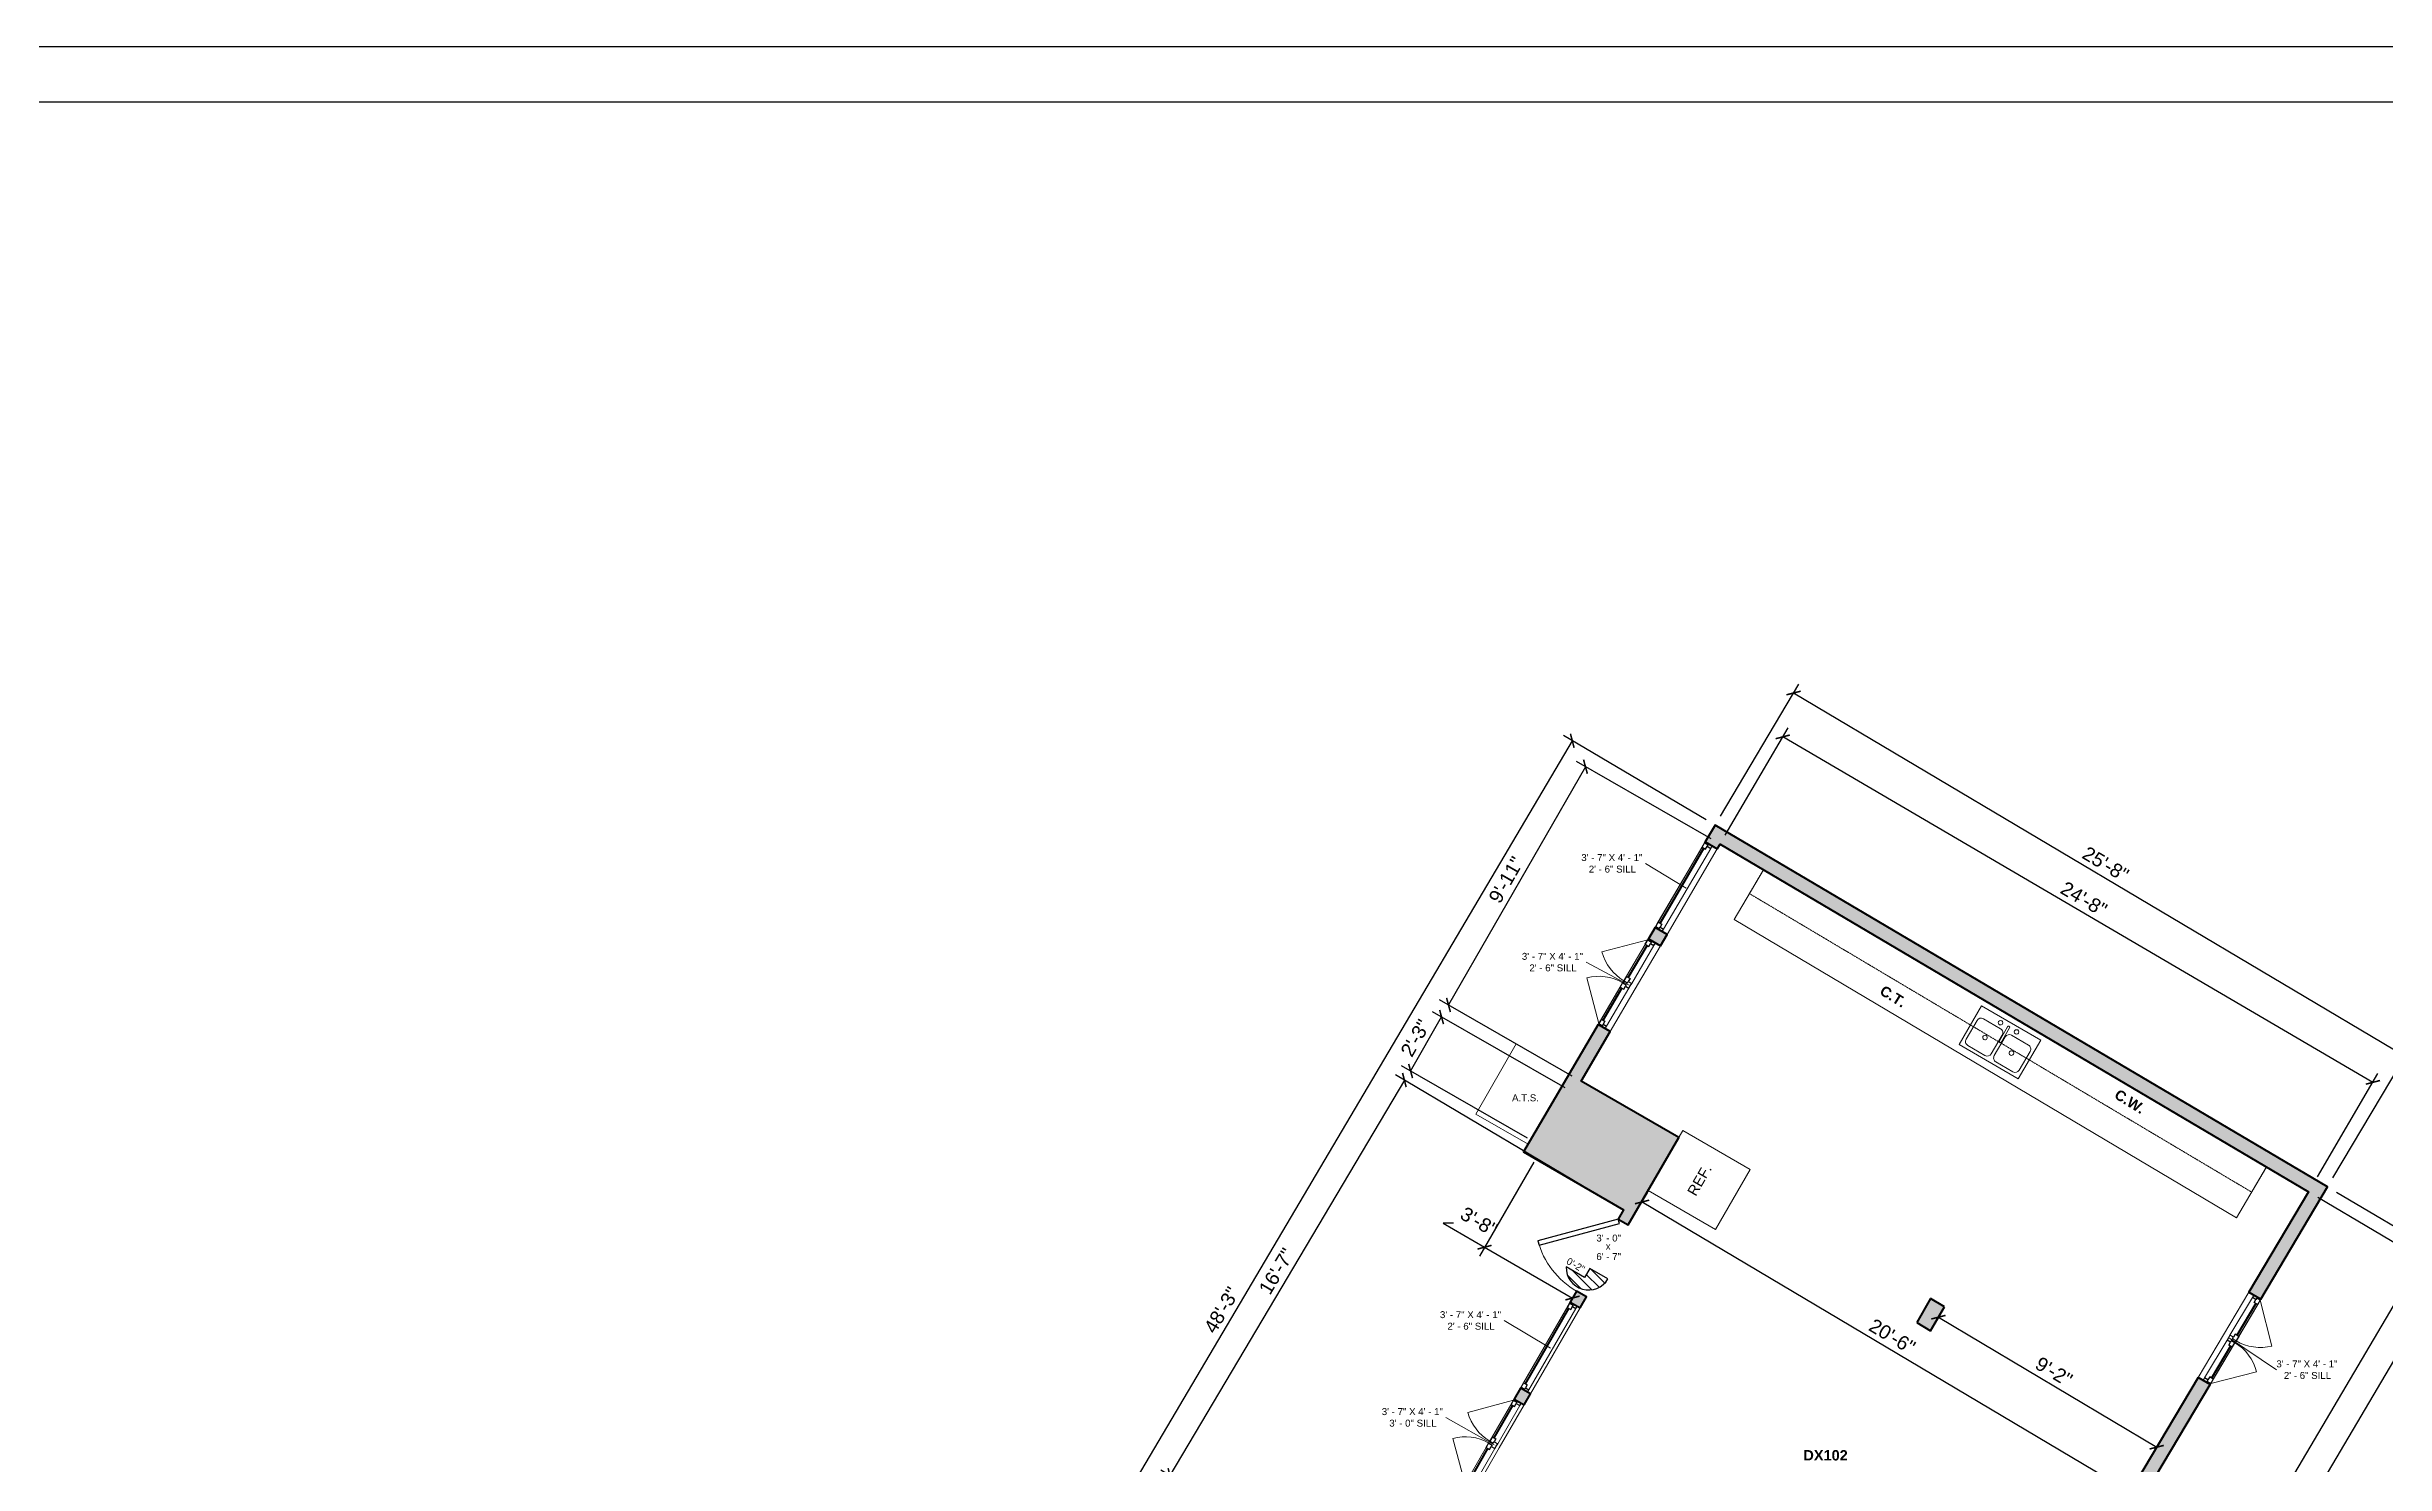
# Model space of a CAD drawing. Header units: inches. Extents: x -2078 to 106214, y -964 to 6385.
# Drawn here: x 92815 to 93828, y 4043 to 4657 of the extents above; entities that cross this region are included whole.
import ezdxf

# ---------------------------------------------------------------- set-up
doc = ezdxf.new("R2010")
doc.units = ezdxf.units.IN
doc.header["$MEASUREMENT"] = 0
doc.linetypes.add('HIDDEN2', pattern=[0.1875, 0.125, -0.0625])
for name, color, linetype, lineweight in [('A-ANNO', 2, 'Continuous', 5), ('A-ANNO-DIMS', 1, 'Continuous', 9), ('A-COLS', 3, 'Continuous', 9), ('A-DETAIL-2', 20, 'Continuous', 25), ('A-DETAIL-3', 40, 'Continuous', 15), ('A-DOOR', 1, 'Continuous', 18), ('A-EQPT', 150, 'Continuous', 9), ('A-FIXT', 150, 'Continuous', 9), ('A-GLAZ', 2, 'Continuous', 30), ('A-HIDDEN', 2, 'HIDDEN2', 18), ('A-WALL', 3, 'Continuous', 40), ('A-WINDOWS', 2, 'Continuous', 18)]:
    doc.layers.add(name, color=color, linetype=linetype, lineweight=lineweight)
doc.layers.add('A-HATCH', color=9, linetype='Continuous')
doc.layers.add('A-TB', color=7, linetype='Continuous')
doc.styles.add('Arial', font='arial.ttf')
doc.styles.add('Arial_1', font='arial.ttf', dxfattribs={"height": 0.0625})
doc.styles.add('Arial_2', font='arial.ttf', dxfattribs={"height": 3})
doc.styles.add('Arial_B', font='arialbd.ttf', dxfattribs={"height": 4.5})
doc.styles.add('Jay Cad', font='arial.ttf', dxfattribs={"height": 0.125})
doc.dimstyles.new('Jay Cad - DIMS', dxfattribs={"dimtxt": 0.125, "dimasz": 0.09375, "dimexe": 0.09375, "dimexo": 0.09375, "dimgap": 0.046875, "dimtad": 1, "dimdec": 1, "dimzin": 0, "dimdsep": 46, "dimlunit": 4, "dimtxsty": 'Jay Cad', "dimblk": 'ARCHTICK', "dimcen": 0.09, "dimclrd": 1, "dimclre": 1, "dimclrt": 256, "dimadec": 0, "dimazin": 0, "dimtfac": 1, "dimtdec": 1, "dimtofl": 0, "dimtmove": 1, "dimatfit": 3, "dimfxl": 1, "dimtolj": 1, "dimtzin": 0, "dimarcsym": 0})

# ---------------------------------------------------------------- blocks, each defined once
blk = doc.blocks.new('JC_TB_48x36 - JC_TB_4836-1441736-Floor Plans')
at = {"layer": 'A-TB'}
for p, q in [((47.997, 24.012), (-0.003, 24.012)), ((47.497, 23.512), (0.747, 23.512))]:
    blk.add_line(p, q, dxfattribs=at)
blk = doc.blocks.new('JC_COLUMN SQUARE - COLUMN - SQUARE-1459150-Didax House - 1ST FL')
at = {"layer": 'A-HATCH'}
blk.add_hatch(color=256, dxfattribs=at).paths.add_polyline_path([(3.5, -6), (3.5, 6), (-3.5, 6), (-3.5, -6)])
at = {"layer": 'A-COLS', "lineweight": 40}
for p, q in [((3.5, 6), (-3.5, 6)), ((-3.5, 6), (-3.5, -6)), ((3.5, -6), (3.5, 6)), ((-3.5, -6), (3.5, -6))]:
    blk.add_line(p, q, dxfattribs=at)
blk = doc.blocks.new('JC_CASEMENT_DOUBLE - CASEMENT - DOUBLE-1462847-Didax House - 1ST FL')
at = {"layer": 'A-GLAZ'}
for p, q in [((-21.5, 3), (-21.5, -3)), ((-18.8, 3), (-21.5, 3)), ((-21, 3), (-21, 1.2)), ((-21, 1.2), (-20.3, 1.2)), ((-18.8, 1.2), (-20.3, 1.2)), ((-20.3, 1.2), (-20.3, -0.5)), ((-18.8, 3), (-18.8, 1.2)), ((-2.7, 3), (0, 3)), ((-2.7, 3), (-2.7, 1.2)), ((-2.7, 1.2), (-1.2, 1.2)), ((-1.2, 1.2), (-1.2, -0.5)), ((-0.5, 1.2), (-1.2, 1.2)), ((-0.5, 3), (-0.5, 1.2)), ((2.7, 3), (0, 3)), ((0.5, 3), (0.5, 1.2)), ((0.5, 1.2), (1.2, 1.2)), ((2.7, 1.2), (1.2, 1.2)), ((1.2, 1.2), (1.2, -0.5)), ((2.7, 3), (2.7, 1.2)), ((18.8, 3), (21.5, 3)), ((18.8, 3), (18.8, 1.2)), ((18.8, 1.2), (20.3, 1.2)), ((20.3, 1.2), (20.3, -0.5)), ((21, 1.2), (20.3, 1.2)), ((21, 3), (21, 1.2)), ((21.5, 3), (21.5, -3)), ((-21.5, -0.5), (-20.3, -0.5)), ((-1.2, -0.5), (0, -0.5)), ((0, -0.5), (1.2, -0.5)), ((20.3, -0.5), (21.5, -0.5))]:
    blk.add_line(p, q, dxfattribs=at)
at = {"layer": 'A-GLAZ', "lineweight": 9}
for p, q in [((-18.8, 3), (-2.7, 3)), ((2.7, 3), (18.8, 3)), ((-1.2, -0.5), (-20.3, -0.5)), ((20.3, -0.5), (1.2, -0.5))]:
    blk.add_line(p, q, dxfattribs=at)
at = {"layer": 'A-GLAZ', "lineweight": 40}
for p, q in [((-18.8, 2.1), (-2.7, 2.1)), ((2.7, 2.1), (18.8, 2.1))]:
    blk.add_line(p, q, dxfattribs=at)
at = {"layer": 'A-WINDOWS', "lineweight": 9}
for p, q in [((-21, 3), (-6.5, 17.5)), ((21, 3), (6.5, 17.5))]:
    blk.add_line(p, q, dxfattribs=at)
at = {"layer": 'A-WINDOWS'}
for p, q in [((0, 3), (-21.5, 3)), ((21.5, 3), (0, 3)), ((-21.5, -3), (0, -3)), ((0, -3), (21.5, -3))]:
    blk.add_line(p, q, dxfattribs=at)
at = {"layer": 'A-WINDOWS', "lineweight": 9}
for centre, start, end in [((-21, 3), 360, 45), ((21, 3), 135, 180)]:
    blk.add_arc(centre, 20.5, start, end, dxfattribs=at)
blk = doc.blocks.new('JC_FIXED WINDOW - MUNTIN - FIXED WINDOW-1469862-Didax House - 1ST FL')
at = {"layer": 'A-GLAZ'}
for p, q in [((-21.5, 3), (-21.5, -3)), ((-18.75, 3), (-21.5, 3)), ((-21, 3), (-21, 1.25)), ((-21, 1.25), (-20.25, 1.25)), ((-18.75, 1.25), (-20.25, 1.25)), ((-20.25, 1.25), (-20.25, -0.5)), ((-18.75, 3), (-18.75, 1.25)), ((18.75, 3), (21.5, 3)), ((18.75, 3), (18.75, 1.25)), ((18.75, 1.25), (21, 1.25)), ((20.25, 1.25), (20.25, -0.5)), ((21, 3), (21, 1.25)), ((21.5, 3), (21.5, -3)), ((-21.5, -0.5), (-20.25, -0.5)), ((20.25, -0.5), (21.5, -0.5))]:
    blk.add_line(p, q, dxfattribs=at)
at = {"layer": 'A-GLAZ', "lineweight": 9}
for p, q in [((18.75, 3), (-18.75, 3)), ((20.25, -0.5), (-20.25, -0.5))]:
    blk.add_line(p, q, dxfattribs=at)
at = {"layer": 'A-GLAZ', "lineweight": 40}
blk.add_line((-18.75, 2.125), (18.75, 2.125), dxfattribs=at)
at = {"layer": 'A-WINDOWS'}
for p, q in [((21.5, 3), (-21.5, 3)), ((-21.5, -3), (21.5, -3))]:
    blk.add_line(p, q, dxfattribs=at)
blk = doc.blocks.new('JC_SINGLE DOOR-NO TRIM - SINGLE DOOR-1463455-Didax House - 1ST FL')
at = {"layer": 'A-DOOR', "lineweight": 30}
for p, q in [((-7.5, 28), (-8.9, 26.5)), ((-8.9, 26.5), (16.6, 1.1)), ((18, 2.5), (-7.5, 28)), ((16.6, 1.1), (18, 2.5))]:
    blk.add_line(p, q, dxfattribs=at)
at = {"layer": 'A-DOOR', "lineweight": 9}
blk.add_arc((18, 2.5), 36, 135, 180, dxfattribs=at)
blk = doc.blocks.new('JC_FIXED WINDOW - MUNTIN - FIXED WINDOW-1469838-Didax House - 1ST FL')
at = {"layer": 'A-GLAZ'}
for p, q in [((-21.5, 2.5), (-21.5, -2.5)), ((-18.8, 2.5), (-21.5, 2.5)), ((-21, 2.5), (-21, 0.7)), ((-21, 0.7), (-20.3, 0.7)), ((-18.8, 0.7), (-20.3, 0.7)), ((-20.3, 0.7), (-20.3, -1)), ((-18.8, 2.5), (-18.8, 0.7)), ((18.8, 2.5), (21.5, 2.5)), ((18.8, 2.5), (18.8, 0.7)), ((18.8, 0.7), (21, 0.7)), ((20.3, 0.7), (20.3, -1)), ((21, 2.5), (21, 0.7)), ((21.5, 2.5), (21.5, -2.5)), ((-21.5, -1), (-20.3, -1)), ((20.3, -1), (21.5, -1))]:
    blk.add_line(p, q, dxfattribs=at)
at = {"layer": 'A-GLAZ', "lineweight": 9}
for p, q in [((18.8, 2.5), (-18.8, 2.5)), ((20.3, -1), (-20.3, -1))]:
    blk.add_line(p, q, dxfattribs=at)
at = {"layer": 'A-GLAZ', "lineweight": 40}
blk.add_line((-18.8, 1.6), (18.8, 1.6), dxfattribs=at)
at = {"layer": 'A-WINDOWS'}
for p, q in [((21.5, 2.5), (-21.5, 2.5)), ((-21.5, -2.5), (21.5, -2.5))]:
    blk.add_line(p, q, dxfattribs=at)
blk = doc.blocks.new('JC_CASEMENT_DOUBLE - CASEMENT - DOUBLE-1461616-Didax House - 1ST FL')
at = {"layer": 'A-GLAZ'}
for p, q in [((-21.5, 2.5), (-21.5, -2.5)), ((-18.8, 2.5), (-21.5, 2.5)), ((-21, 2.5), (-21, 0.8)), ((-21, 0.8), (-20.3, 0.8)), ((-18.8, 0.8), (-20.3, 0.8)), ((-20.3, 0.8), (-20.3, -1)), ((-18.8, 2.5), (-18.8, 0.8)), ((-2.7, 2.5), (0, 2.5)), ((-2.7, 2.5), (-2.7, 0.8)), ((-2.7, 0.8), (-1.2, 0.8)), ((-1.2, 0.8), (-1.2, -1)), ((-0.5, 0.8), (-1.2, 0.8)), ((-0.5, 2.5), (-0.5, 0.8)), ((2.7, 2.5), (0, 2.5)), ((0.5, 2.5), (0.5, 0.8)), ((0.5, 0.8), (1.2, 0.8)), ((2.7, 0.8), (1.2, 0.8)), ((1.2, 0.8), (1.2, -1)), ((2.7, 2.5), (2.7, 0.8)), ((18.8, 2.5), (21.5, 2.5)), ((18.8, 2.5), (18.8, 0.8)), ((18.8, 0.8), (20.3, 0.8)), ((20.3, 0.8), (20.3, -1)), ((21, 0.8), (20.3, 0.8)), ((21, 2.5), (21, 0.8)), ((21.5, 2.5), (21.5, -2.5)), ((-21.5, -1), (-20.3, -1)), ((-1.2, -1), (0, -1)), ((0, -1), (1.2, -1)), ((20.3, -1), (21.5, -1))]:
    blk.add_line(p, q, dxfattribs=at)
at = {"layer": 'A-GLAZ', "lineweight": 9}
for p, q in [((-18.8, 2.5), (-2.7, 2.5)), ((2.7, 2.5), (18.8, 2.5)), ((-1.2, -1), (-20.3, -1)), ((20.3, -1), (1.2, -1))]:
    blk.add_line(p, q, dxfattribs=at)
at = {"layer": 'A-GLAZ', "lineweight": 40}
for p, q in [((-18.8, 1.6), (-2.7, 1.6)), ((2.7, 1.6), (18.8, 1.6))]:
    blk.add_line(p, q, dxfattribs=at)
at = {"layer": 'A-WINDOWS', "lineweight": 9}
for p, q in [((-21, 2.5), (-6.5, 17)), ((21, 2.5), (6.5, 17))]:
    blk.add_line(p, q, dxfattribs=at)
at = {"layer": 'A-WINDOWS'}
for p, q in [((0, 2.5), (-21.5, 2.5)), ((21.5, 2.5), (0, 2.5)), ((-21.5, -2.5), (0, -2.5)), ((0, -2.5), (21.5, -2.5))]:
    blk.add_line(p, q, dxfattribs=at)
at = {"layer": 'A-WINDOWS', "lineweight": 9}
for centre, start, end in [((-21, 2.5), 360, 45), ((21, 2.5), 135, 180)]:
    blk.add_arc(centre, 20.5, start, end, dxfattribs=at)
blk = doc.blocks.new('JC_REF - REF-1473929-Didax House - 1ST FL')
at = {"layer": 'A-EQPT'}
for p, q in [((15, 16.2), (-15, 16.2)), ((-15, 16.2), (-15, -17.4)), ((15, -17.4), (15, 16.2)), ((-15, -17.4), (15, -17.4))]:
    blk.add_line(p, q, dxfattribs=at)
blk = doc.blocks.new('JC_DOUBLE SINK - DOUBLE SINK-1474677-Didax House - 1ST FL')
at = {"layer": 'A-FIXT'}
for p, q in [((15.4, 9.8), (-14.2, 9.8)), ((-14.2, 9.8), (-14.2, -9.6)), ((-12.7, 3.3), (-12.7, -6.1)), ((-2.1, 5.3), (-10.7, 5.3)), ((-0.1, 3.3), (-0.1, -6.1)), ((0.1, 7.6), (0.1, 0.6)), ((1.1, 7.6), (1.1, 0.6)), ((1.4, 3.3), (1.4, -6.1)), ((11.9, 5.3), (3.4, 5.3)), ((13.9, -6.1), (13.9, 3.3)), ((15.4, -9.6), (15.4, 9.8)), ((-14.2, -9.6), (15.4, -9.6)), ((-10.7, -8.1), (-2.1, -8.1)), ((3.4, -8.1), (11.9, -8.1))]:
    blk.add_line(p, q, dxfattribs=at)
for centre, radius, start, end in [((-10.7, 3.3), 2, 90, 180), ((-3.4, 7.6), 1, 360, 180), ((-3.4, 7.6), 1, 180, 360), ((-2.1, 3.3), 2, 360, 90), ((0.6, 7.6), 0.5, 360, 180), ((0.6, 0.6), 0.5, 180, 360), ((3.4, 3.3), 2, 90, 180), ((4.6, 7.6), 1, 360, 180), ((4.6, 7.6), 1, 180, 0), ((11.9, 3.3), 2, 360, 90), ((-10.7, -6.1), 2, 180, 270), ((-6, -1.4), 1, 0, 180), ((-6, -1.4), 1, 180, 360), ((-2.1, -6.1), 2, 270, 0), ((3.4, -6.1), 2, 180, 270), ((7.3, -1.4), 1, 0, 180), ((7.3, -1.4), 1, 180, 360), ((11.9, -6.1), 2, 270, 0)]:
    blk.add_arc(centre, radius, start, end, dxfattribs=at)
blk = doc.blocks.new('_ArchTick')
at = {"color": 0, "linetype": 'ByBlock', "const_width": 0.15}
blk.add_lwpolyline([(-0.5, -0.5), (0.5, 0.5)], dxfattribs=at)
blk = doc.blocks.new('*D3272')
at = {"layer": 'A-ANNO-DIMS', "color": 1, "lineweight": -2, "transparency": 16777216}
for p, q in [((93798.4, 4158.5), (93847.3, 4129.6)), ((93633.3, 3776.3), (93843.4, 4131.9)), ((93587.3, 3803.5), (93637.2, 3774))]:
    blk.add_line(p, q, dxfattribs=at)
at = {"layer": 'Defpoints', "color": 0, "transparency": 16777216}
for p in [(93794.5, 4160.8), (93843.4, 4131.9), (93583.4, 3805.8)]:
    blk.add_point(p, dxfattribs=at)
at = {"layer": 'A-ANNO-DIMS', "color": 1, "lineweight": -2, "transparency": 16777216, "xscale": 4.5, "yscale": 4.5, "zscale": 4.5}
for p, rotation in [((93843.4, 4131.9), 59.42223948913379), ((93633.3, 3776.3), 239.4222394891338)]:
    blk.add_blockref('_ArchTick', p, dxfattribs=dict(at, rotation=rotation))
at = {"layer": 'A-ANNO-DIMS', "color": 2, "transparency": 16777216, "insert": (93733.8, 3956.8), "char_height": 6, "width": 0.487, "attachment_point": 5, "rotation": 59.4222, "style": 'Jay Cad'}
blk.add_mtext('\\A1;34\'-5"', dxfattribs=at)
blk = doc.blocks.new('*D3273')
at = {"layer": 'A-ANNO-DIMS', "color": 1, "lineweight": -2, "transparency": 16777216}
for p, q in [((93481.4, 4344.9), (93422.1, 4241.7)), ((93535.8, 4313.6), (93477.5, 4347.1)), ((93475.6, 4210.9), (93418.2, 4243.9))]:
    blk.add_line(p, q, dxfattribs=at)
at = {"layer": 'Defpoints', "color": 0, "transparency": 16777216}
for p in [(93539.7, 4311.4), (93422.1, 4241.7), (93479.5, 4208.7)]:
    blk.add_point(p, dxfattribs=at)
at = {"layer": 'A-ANNO-DIMS', "color": 1, "lineweight": -2, "transparency": 16777216, "xscale": 4.5, "yscale": 4.5, "zscale": 4.5}
for p, rotation in [((93481.4, 4344.9), 60.11954809441603), ((93422.1, 4241.7), 240.119548094416)]:
    blk.add_blockref('_ArchTick', p, dxfattribs=dict(at, rotation=rotation))
at = {"layer": 'A-ANNO-DIMS', "color": 2, "transparency": 16777216, "insert": (93447.1, 4295.9), "char_height": 6, "width": 0.487, "attachment_point": 5, "rotation": 60.1195, "style": 'Jay Cad'}
blk.add_mtext('\\A1;9\'-11"', dxfattribs=at)
blk = doc.blocks.new('*D3274')
at = {"layer": 'A-ANNO-DIMS', "color": 1, "lineweight": -2, "transparency": 16777216}
for p, q in [((93403, 4209.2), (93301.5, 4038)), ((93494, 4155.2), (93399.1, 4211.5)), ((93398.7, 3980.4), (93297.6, 4040.3))]:
    blk.add_line(p, q, dxfattribs=at)
at = {"layer": 'Defpoints', "color": 0, "transparency": 16777216}
for p in [(93497.9, 4152.9), (93301.5, 4038), (93402.6, 3978.1)]:
    blk.add_point(p, dxfattribs=at)
at = {"layer": 'A-ANNO-DIMS', "color": 1, "lineweight": -2, "transparency": 16777216, "xscale": 4.5, "yscale": 4.5, "zscale": 4.5}
for p, rotation in [((93403, 4209.2), 59.32775295140372), ((93301.5, 4038), 239.3277529514037)]:
    blk.add_blockref('_ArchTick', p, dxfattribs=dict(at, rotation=rotation))
at = {"layer": 'A-ANNO-DIMS', "color": 2, "transparency": 16777216, "insert": (93347.7, 4126.4), "char_height": 6, "width": 0.487, "attachment_point": 5, "rotation": 59.3278, "style": 'Jay Cad'}
blk.add_mtext('\\A1;16\'-7"', dxfattribs=at)
blk = doc.blocks.new('*D3277')
at = {"layer": 'A-ANNO-DIMS', "color": 1, "lineweight": -2, "transparency": 16777216}
for p, q in [((93634.6, 4107.2), (93631.9, 4102.6)), ((93634.2, 4106.5), (93728.7, 4050.2)), ((93728.6, 4050), (93726.4, 4046.4))]:
    blk.add_line(p, q, dxfattribs=at)
at = {"layer": 'Defpoints', "color": 0, "transparency": 16777216}
for p in [(93636.9, 4111), (93728.7, 4050.2), (93730.9, 4053.9)]:
    blk.add_point(p, dxfattribs=at)
at = {"layer": 'A-ANNO-DIMS', "color": 1, "lineweight": -2, "transparency": 16777216, "xscale": 4.5, "yscale": 4.5, "zscale": 4.5}
for p, rotation in [((93634.2, 4106.5), 149.2664594864325), ((93728.7, 4050.2), 329.2664594864324)]:
    blk.add_blockref('_ArchTick', p, dxfattribs=dict(at, rotation=rotation))
at = {"layer": 'A-ANNO-DIMS', "color": 2, "transparency": 16777216, "insert": (93684.2, 4082.9), "char_height": 6, "width": 0.401, "attachment_point": 5, "rotation": 329.2665, "style": 'Jay Cad'}
blk.add_mtext('\\A1;9\'-2"', dxfattribs=at)
blk = doc.blocks.new('*D3283')
at = {"layer": 'A-ANNO-DIMS', "color": 1, "lineweight": -2, "transparency": 16777216}
for p, q in [((93405.7, 4213.1), (93419.1, 4236.5)), ((93472.6, 4205.8), (93415.2, 4238.7)), ((93456.3, 4184), (93401.8, 4215.3))]:
    blk.add_line(p, q, dxfattribs=at)
at = {"layer": 'Defpoints', "color": 0, "transparency": 16777216}
for p in [(93419.1, 4236.5), (93476.5, 4203.5), (93460.2, 4181.7)]:
    blk.add_point(p, dxfattribs=at)
at = {"layer": 'A-ANNO-DIMS', "color": 1, "lineweight": -2, "transparency": 16777216, "xscale": 4.5, "yscale": 4.5, "zscale": 4.5}
for p, rotation in [((93419.1, 4236.5), 60.11954809441603), ((93405.7, 4213.1), 240.119548094416)]:
    blk.add_blockref('_ArchTick', p, dxfattribs=dict(at, rotation=rotation))
at = {"layer": 'A-ANNO-DIMS', "color": 2, "transparency": 16777216, "insert": (93407.8, 4227.4), "char_height": 6, "width": 0.401, "attachment_point": 5, "rotation": 60.1195, "style": 'Jay Cad'}
blk.add_mtext('\\A1;2\'-3"', dxfattribs=at)
blk = doc.blocks.new('*D3260')
at = {"layer": 'A-ANNO-DIMS', "color": 1, "lineweight": -2, "transparency": 16777216}
for p, q in [((93459.1, 4173.7), (93435.5, 4132.9)), ((93424.3, 4147.2), (93419.8, 4147.2)), ((93419.8, 4147.2), (93437.7, 4136.8)), ((93437.7, 4136.8), (93475.8, 4114.8)), ((93475.7, 4114.6), (93473.6, 4110.9))]:
    blk.add_line(p, q, dxfattribs=at)
at = {"layer": 'Defpoints', "color": 0, "transparency": 16777216}
for p in [(93461.3, 4177.6), (93475.8, 4114.8), (93478, 4118.5)]:
    blk.add_point(p, dxfattribs=at)
at = {"layer": 'A-ANNO-DIMS', "color": 1, "lineweight": -2, "transparency": 16777216, "xscale": 4.5, "yscale": 4.5, "zscale": 4.5}
for p, rotation in [((93437.7, 4136.8), 149.9608749289312), ((93475.8, 4114.8), 329.9608749289311)]:
    blk.add_blockref('_ArchTick', p, dxfattribs=dict(at, rotation=rotation))
at = {"layer": 'A-ANNO-DIMS', "color": 2, "transparency": 16777216, "insert": (93429.6, 4154.7), "char_height": 6, "width": 0.401, "attachment_point": 1, "rotation": 329.9609, "line_spacing_factor": 0.941778, "style": 'Jay Cad'}
blk.add_mtext('\\A1;3\'-8"', dxfattribs=at)
blk = doc.blocks.new('JC- existing door Tag_quad - JC- existing door Tag_quad-839775-Didax House - 1ST FL')
at = {"layer": 'A-ANNO', "insert": (-0.023, 0.038), "char_height": 0.0625, "width": 0.0505, "attachment_point": 1, "style": 'Arial_2', "bg_fill": 3, "box_fill_scale": 1.25, "bg_fill_color": 256, "bg_fill_true_color": 13158600, "bg_fill_transparency": 0}
blk.add_mtext('x', dxfattribs=at)
blk = doc.blocks.new('*D3264')
at = {"layer": 'A-ANNO-DIMS', "color": 1, "lineweight": -2, "transparency": 16777216}
for p, q in [((93541.9, 4315.3), (93569.1, 4361.7)), ((93822.3, 4208.2), (93566.8, 4357.8)), ((93798.3, 4167.3), (93824.5, 4212.1))]:
    blk.add_line(p, q, dxfattribs=at)
at = {"layer": 'Defpoints', "color": 0, "transparency": 16777216}
for p in [(93566.8, 4357.8), (93539.7, 4311.4), (93796, 4163.4)]:
    blk.add_point(p, dxfattribs=at)
at = {"layer": 'A-ANNO-DIMS', "color": 1, "lineweight": -2, "transparency": 16777216, "xscale": 4.5, "yscale": 4.5, "zscale": 4.5}
for p, rotation in [((93566.8, 4357.8), 149.6549801197422), ((93822.3, 4208.2), 329.6549801197422)]:
    blk.add_blockref('_ArchTick', p, dxfattribs=dict(at, rotation=rotation))
at = {"layer": 'A-ANNO-DIMS', "color": 2, "transparency": 16777216, "insert": (93697.2, 4287.6), "char_height": 6, "width": 0.487, "attachment_point": 5, "rotation": 329.655, "style": 'Jay Cad'}
blk.add_mtext('\\A1;24\'-8"', dxfattribs=at)
blk = doc.blocks.new('*D3284')
at = {"layer": 'A-ANNO-DIMS', "color": 1, "lineweight": -2, "transparency": 16777216}
for p, q in [((93502.2, 4150.3), (93508.2, 4160.3)), ((93505.9, 4156.4), (93717.2, 4030.8)), ((93717, 4030.6), (93714.9, 4026.9))]:
    blk.add_line(p, q, dxfattribs=at)
at = {"layer": 'Defpoints', "color": 0, "transparency": 16777216}
for p in [(93499.9, 4146.4), (93717.2, 4030.8), (93719.3, 4034.5)]:
    blk.add_point(p, dxfattribs=at)
at = {"layer": 'A-ANNO-DIMS', "color": 1, "lineweight": -2, "transparency": 16777216, "xscale": 4.5, "yscale": 4.5, "zscale": 4.5}
for p, rotation in [((93505.9, 4156.4), 149.2664594864325), ((93717.2, 4030.8), 329.2664594864324)]:
    blk.add_blockref('_ArchTick', p, dxfattribs=dict(at, rotation=rotation))
at = {"layer": 'A-ANNO-DIMS', "color": 2, "transparency": 16777216, "insert": (93614.2, 4098.2), "char_height": 6, "width": 0.922, "attachment_point": 5, "rotation": 329.2665, "style": 'Jay Cad'}
blk.add_mtext('\\A1;20\'-6"', dxfattribs=at)
blk = doc.blocks.new('*D3289')
at = {"layer": 'A-ANNO-DIMS', "color": 1, "lineweight": -2, "transparency": 16777216}
for p, q in [((93806.6, 4160.6), (93860.7, 4128.7)), ((93856.8, 4131), (93641.9, 3767.3)), ((93590.7, 3797.6), (93645.8, 3765))]:
    blk.add_line(p, q, dxfattribs=at)
at = {"layer": 'Defpoints', "color": 0, "transparency": 16777216}
for p in [(93802.7, 4162.9), (93586.9, 3799.9), (93641.9, 3767.3)]:
    blk.add_point(p, dxfattribs=at)
at = {"layer": 'A-ANNO-DIMS', "color": 1, "lineweight": -2, "transparency": 16777216, "xscale": 4.5, "yscale": 4.5, "zscale": 4.5}
for p, rotation in [((93856.8, 4131), 59.42223948913381), ((93641.9, 3767.3), 239.4222394891338)]:
    blk.add_blockref('_ArchTick', p, dxfattribs=dict(at, rotation=rotation))
at = {"layer": 'A-ANNO-DIMS', "color": 2, "transparency": 16777216, "insert": (93744.8, 3951.8), "char_height": 6, "width": 0.749, "attachment_point": 5, "rotation": 59.4222, "style": 'Jay Cad'}
blk.add_mtext('\\A1;35\'-2"', dxfattribs=at)
blk = doc.blocks.new('*D3290')
at = {"layer": 'A-ANNO-DIMS', "color": 1, "lineweight": -2, "transparency": 16777216}
for p, q in [((93539.8, 4323.5), (93573.8, 4380.7)), ((93836.3, 4219.4), (93571.5, 4376.8)), ((93805, 4166.8), (93838.6, 4223.3))]:
    blk.add_line(p, q, dxfattribs=at)
at = {"layer": 'Defpoints', "color": 0, "transparency": 16777216}
for p in [(93571.5, 4376.8), (93537.5, 4319.6), (93802.7, 4162.9)]:
    blk.add_point(p, dxfattribs=at)
at = {"layer": 'A-ANNO-DIMS', "color": 1, "lineweight": -2, "transparency": 16777216, "xscale": 4.5, "yscale": 4.5, "zscale": 4.5}
for p, rotation in [((93571.5, 4376.8), 149.2664594864325), ((93836.3, 4219.4), 329.2664594864324)]:
    blk.add_blockref('_ArchTick', p, dxfattribs=dict(at, rotation=rotation))
at = {"layer": 'A-ANNO-DIMS', "color": 2, "transparency": 16777216, "insert": (93706.6, 4302.7), "char_height": 6, "width": 0.487, "attachment_point": 5, "rotation": 329.2665, "style": 'Jay Cad'}
blk.add_mtext('\\A1;25\'-8"', dxfattribs=at)
blk = doc.blocks.new('*D3291')
at = {"layer": 'A-ANNO-DIMS', "color": 1, "lineweight": -2, "transparency": 16777216}
for p, q in [((93475.7, 4356.1), (93181.2, 3857.6)), ((93533.6, 4321.9), (93471.9, 4358.4)), ((93284.3, 3796.7), (93177.3, 3859.9))]:
    blk.add_line(p, q, dxfattribs=at)
at = {"layer": 'Defpoints', "color": 0, "transparency": 16777216}
for p in [(93537.5, 4319.6), (93181.2, 3857.6), (93288.2, 3794.5)]:
    blk.add_point(p, dxfattribs=at)
at = {"layer": 'A-ANNO-DIMS', "color": 1, "lineweight": -2, "transparency": 16777216, "xscale": 4.5, "yscale": 4.5, "zscale": 4.5}
for p, rotation in [((93475.7, 4356.1), 59.42223948913381), ((93181.2, 3857.6), 239.4222394891338)]:
    blk.add_blockref('_ArchTick', p, dxfattribs=dict(at, rotation=rotation))
at = {"layer": 'A-ANNO-DIMS', "color": 2, "transparency": 16777216, "insert": (93323.9, 4109.6), "char_height": 6, "width": 0.487, "attachment_point": 5, "rotation": 59.4222, "style": 'Jay Cad'}
blk.add_mtext('\\A1;48\'-3"', dxfattribs=at)

msp = doc.modelspace()

# ---------------------------------------------------------------- block references
at = {"layer": 'A-TB', "xscale": 48, "yscale": 48, "zscale": 48}
msp.add_blockref('JC_TB_48x36 - JC_TB_4836-1441736-Floor Plans', (92294.03, 3504.063), dxfattribs=at)

# ---------------------------------------------------------------- next in the draw order: hatches: boundary and pattern name
at = {"layer": 'A-HATCH'}
h = msp.add_hatch(color=256, dxfattribs=at)
h.dxf.hatch_style = 1
h.paths.add_polyline_path([(92622.901, 3797.588), (92622.83, 3549.565), (92752.313, 3550.059), (92752.305, 3552.059), (92754.801, 3552.064), (92754.79, 3557.059), (92628.832, 3556.588), (92628.898, 3787.588), (92819.788, 3787.588), (92821.831, 3557.208), (92790.79, 3557.141), (92790.801, 3552.141), (92868.801, 3552.308), (92868.79, 3557.308), (92827.831, 3557.22), (92826.9, 3662.213), (92846.9, 3662.213), (92846.9, 3703.213), (92840.9, 3703.213), (92826.48, 3709.54), (92826.168, 3744.75), (92840.9, 3751.213), (92846.9, 3751.213), (92846.9, 3783.463), (92850.9, 3783.463), (92850.9, 3787.725), (92971.711, 3787.725), (92971.711, 3794.725), (92961.961, 3794.725), (92961.961, 3792.725), (92865.961, 3792.725), (92865.961, 3794.725), (92851.9, 3794.725), (92851.9, 3818.213), (92817.211, 3818.213), (92817.211, 3797.588)])
h.paths.add_polyline_path([(92919.051, 3552.416), (92919.04, 3557.416), (92911.79, 3557.4), (92911.801, 3552.4)], flags=17)
h.paths.add_polyline_path([(92989.29, 3557.566), (92985.04, 3557.557), (92985.05, 3552.557), (92989.3, 3552.566)])
h.paths.add_polyline_path([(93055.29, 3557.707), (93055.3, 3552.707), (93062.8, 3552.723), (93062.79, 3557.723)])
h.paths.add_polyline_path([(93207.3, 3553.033), (93207.289, 3558.033), (93194.853, 3558.006), (93194.853, 3619.256), (93239.9, 3619.256), (93239.9, 3649.256), (93251.9, 3649.256), (93251.9, 3727.225), (93246.9, 3727.225), (93246.9, 3654.256), (93233.9, 3654.256), (93233.9, 3624.256), (93189.853, 3624.256), (93189.853, 3557.995), (93105.79, 3557.815), (93105.8, 3552.815)])
h.paths.add_polyline_path([(93248.289, 3558.12), (93248.3, 3553.12), (93256.3, 3553.138), (93256.289, 3558.138)])
h.paths.add_polyline_path([(93145.961, 3788.725), (93154.711, 3788.725), (93154.711, 3794.725), (93113.961, 3794.725), (93113.961, 3792.725), (93017.961, 3792.725), (93017.961, 3794.725), (93007.711, 3794.725), (93007.711, 3787.725), (93126.961, 3787.725), (93126.961, 3760.725), (93145.961, 3760.725)])
h.paths.add_polyline_path([(93198.711, 3794.725), (93198.711, 3788.725), (93202.9, 3788.725), (93202.9, 3794.725)])
h.paths.add_polyline_path([(93290.569, 3788.725), (93297.248, 3799.985), (93303.672, 3799.985), (93303.672, 3804.985), (93300.213, 3804.985), (93303.594, 3810.685), (93299.294, 3813.236), (93288.315, 3794.725), (93246.9, 3794.725), (93246.9, 3759.225), (93251.9, 3759.225), (93251.9, 3788.725)])
h.paths.add_polyline_path([(93299.289, 3558.23), (93299.3, 3553.23), (93305.05, 3553.242), (93305.039, 3558.242)])
h.paths.add_polyline_path([(93440.549, 3553.532), (93440.539, 3558.532), (93362.828, 3558.366), (93362.749, 3566.144), (93356.749, 3566.083), (93356.827, 3558.353), (93348.039, 3558.334), (93348.05, 3553.334)])
h.paths.add_polyline_path([(93356.424, 3598.082), (93362.424, 3598.143), (93361.483, 3690.832), (93580.853, 3690.832), (93580.853, 3650.832), (93586.853, 3650.832), (93586.853, 3724.332), (93580.853, 3724.332), (93580.853, 3695.832), (93516.211, 3695.832), (93360.47, 3695.832), (93360.458, 3698.356), (93355.458, 3698.332), (93355.494, 3690.832), (93355.483, 3690.832)])
h.paths.add_polyline_path([(93489.789, 3558.637), (93483.539, 3558.624), (93483.549, 3553.624), (93489.799, 3553.637)])
h.paths.add_polyline_path([(93537.853, 3558.74), (93532.789, 3558.729), (93532.799, 3553.729), (93537.864, 3553.74)])
h.paths.add_polyline_path([(93586.853, 3553.845), (93586.853, 3559.082), (93580.853, 3559.082), (93580.863, 3553.832)])
h.paths.add_polyline_path([(93580.853, 3607.832), (93580.853, 3602.082), (93586.853, 3602.082), (93586.853, 3607.832)], flags=17)
h.paths.add_polyline_path([(93360.234, 3745.047), (93359.918, 3810.941), (93361.179, 3813.143), (93356.839, 3815.627), (93354.912, 3812.259), (93355.286, 3734.331), (93360.286, 3734.355), (93360.258, 3740.047), (93453.217, 3740.047), (93453.217, 3782.051), (93515.459, 3783.137), (93515.459, 3800.832), (93549.959, 3800.832), (93549.959, 3805.832), (93526.471, 3805.832), (93509.116, 3821.628), (93508.695, 3826.317), (93510.748, 3829.704), (93479.96, 3848.361), (93492.427, 3868.934), (93418.206, 3912.793), (93442.139, 3954.613), (93435.793, 3958.377), (93433.242, 3954.076), (93435.354, 3952.824), (93374.72, 3846.872), (93379.06, 3844.389), (93415.723, 3908.453), (93485.531, 3867.202), (93473.092, 3846.677), (93481.179, 3841.776), (93503.501, 3828.249), (93507.118, 3787.992), (93453.217, 3787.052), (93453.217, 3799.749), (93453.217, 3801.555), (93453.217, 3806.052), (93448.217, 3806.052), (93448.217, 3745.047)])
h.paths.add_polyline_path([(93580.853, 3767.332), (93586.853, 3767.332), (93586.853, 3799.866), (93627.139, 3867.625), (93621.981, 3870.692), (93583.42, 3805.832), (93571.959, 3805.832), (93571.959, 3800.832), (93580.853, 3800.832)])
h.paths.add_polyline_path([(93649.114, 3904.586), (93651.669, 3908.884), (93646.512, 3911.95), (93643.956, 3907.652)])
h.paths.add_polyline_path([(93751.834, 4077.356), (93746.677, 4080.423), (93668.487, 3948.911), (93673.644, 3945.845)])
h.paths.add_polyline_path([(93768.652, 4117.383), (93773.809, 4114.317), (93802.714, 4162.933), (93537.519, 4319.63), (93533.275, 4312.38), (93538.453, 4309.349), (93539.653, 4311.399), (93794.482, 4160.828)])
h.paths.add_polyline_path([(93513.824, 4267.278), (93516.729, 4272.24), (93511.551, 4275.271), (93508.646, 4270.309)])
h.paths.add_polyline_path([(93454.629, 4178.037), (93497.908, 4152.938), (93495.588, 4148.926), (93499.917, 4146.423), (93521.862, 4184.373), (93479.53, 4208.696), (93492.1, 4230.169), (93486.922, 4233.2)])
h.paths.add_polyline_path([(93474.814, 4113), (93479.142, 4110.497), (93481.895, 4115.259), (93477.567, 4117.761)])
h.paths.add_polyline_path([(93457.617, 4073.273), (93453.288, 4075.776), (93450.535, 4071.015), (93454.863, 4068.512)])
h.paths.add_polyline_path([(93430.585, 4026.526), (93433.338, 4031.287), (93429.01, 4033.79), (93426.256, 4029.029)])
h.paths.add_polyline_path([(93402.571, 3978.081), (93409.059, 3989.302), (93404.731, 3991.804), (93386.334, 3959.99), (93343.037, 3886.989), (93347.337, 3884.439), (93350.016, 3888.954), (93352.596, 3887.424), (93393.278, 3956.017), (93390.697, 3957.548), (93400.068, 3973.752), (93402.278, 3972.441), (93404.829, 3976.741)])
h.paths.add_polyline_path([(93325.402, 3847.454), (93321.102, 3850.005), (93317.658, 3844.199), (93321.959, 3841.649)])
h = msp.add_hatch(dxfattribs=at)
h.set_pattern_fill('FP_1', color=250, scale=48, style=0, pattern_type=2)
h.set_pattern_definition([(135, (93117.2387, 3742.8197), (-2.12132, -2.12132), [])])
h.paths.add_polyline_path([(93482.18, 4118.279), (93484.304, 4118.388), (93486.353, 4118.96), (93488.227, 4119.966), (93489.836, 4121.358), (93491.1, 4123.068), (93483.264, 4127.649), (93480.931, 4123.658), (93473.095, 4128.238), (93473.26, 4126.117), (93473.885, 4124.084), (93474.939, 4122.237), (93476.373, 4120.666), (93478.116, 4119.446), (93480.083, 4118.638)])

# ---------------------------------------------------------------- next in the draw order: linework, layer by layer
at = {"layer": 'A-ANNO'}
for p, q in [((93525.002, 4292.31), (93507.351, 4303.04)), ((93500.373, 4250.239), (93481.636, 4260.263)), ((93466.215, 4093.137), (93446.165, 4105.092)), ((93760.243, 4097.37), (93780.506, 4083.772)), ((93441.936, 4051.151), (93420.979, 4063.107))]:
    msp.add_line(p, q, dxfattribs=at)
at = {"layer": 'A-DETAIL-3', "lineweight": 9}
msp.add_line((93797.532, 4165.995), (93785.476, 4173.112), dxfattribs=at)
for points in [[(93558.473, 4300.279), (93545.725, 4278.774), (93763.227, 4149.458), (93776.29, 4171.577)], [(93456.619, 4181.435), (93433.948, 4194.461), (93451.41, 4224.853), (93474.327, 4211.685)]]:
    msp.add_lwpolyline(points, dxfattribs=at)
at = {"layer": 'A-HIDDEN'}
for p, q in [((93558.473, 4300.279), (93552.368, 4289.948)), ((93552.368, 4289.948), (93769.835, 4160.653)), ((93769.835, 4160.653), (93776.29, 4171.577))]:
    msp.add_line(p, q, dxfattribs=at)
at = {"layer": 'A-WALL', "lineweight": 60}
for points in [[(93538.453, 4309.349), (93539.653, 4311.399), (93794.482, 4160.828), (93768.652, 4117.383), (93773.809, 4114.317), (93802.714, 4162.933), (93537.519, 4319.63), (93533.275, 4312.38)], [(93513.824, 4267.278), (93516.729, 4272.24), (93511.551, 4275.271), (93508.646, 4270.309)], [(93479.142, 4110.497), (93481.895, 4115.259), (93477.567, 4117.761), (93474.814, 4113)], [(93746.677, 4080.423), (93668.487, 3948.911), (93673.644, 3945.845), (93751.834, 4077.356)], [(93454.863, 4068.512), (93457.617, 4073.273), (93453.288, 4075.776), (93450.535, 4071.015)]]:
    msp.add_lwpolyline(points, close=True, dxfattribs=at)

# ---------------------------------------------------------------- next in the draw order: block references
at = {"layer": 'A-COLS', "rotation": 329.7040033571432}
msp.add_blockref('JC_COLUMN SQUARE - COLUMN - SQUARE-1459150-Didax House - 1ST FL', (93630.846, 4107.604), dxfattribs=at)
at = {"layer": 'A-DOOR', "rotation": 59.96087492875343}
msp.add_blockref('JC_SINGLE DOOR-NO TRIM - SINGLE DOOR-1463455-Didax House - 1ST FL', (93488.742, 4132.092), dxfattribs=at)
at = {"layer": 'A-EQPT', "rotation": 59.91332023965191}
msp.add_blockref('JC_REF - REF-1473929-Didax House - 1ST FL', (93530.119, 4166.228), dxfattribs=at)
at = {"layer": 'A-FIXT', "rotation": 329.7676360648937}
msp.add_blockref('JC_DOUBLE SINK - DOUBLE SINK-1474677-Didax House - 1ST FL', (93660.248, 4225.759), dxfattribs=at)
at = {"layer": 'A-WINDOWS'}
for name, p, rotation in [('JC_FIXED WINDOW - MUNTIN - FIXED WINDOW-1469862-Didax House - 1ST FL', (93525.002, 4292.31), 59.65498011979727), ('JC_CASEMENT_DOUBLE - CASEMENT - DOUBLE-1462847-Didax House - 1ST FL', (93500.373, 4250.239), 59.65498011979727), ('JC_FIXED WINDOW - MUNTIN - FIXED WINDOW-1469838-Didax House - 1ST FL', (93466.215, 4093.137), 59.96087492875343), ('JC_CASEMENT_DOUBLE - CASEMENT - DOUBLE-1462847-Didax House - 1ST FL', (93760.243, 4097.37), 239.2664594862569), ('JC_CASEMENT_DOUBLE - CASEMENT - DOUBLE-1461616-Didax House - 1ST FL', (93441.936, 4051.151), 59.96087492875343)]:
    msp.add_blockref(name, p, dxfattribs=dict(at, rotation=rotation))

# ---------------------------------------------------------------- next in the draw order: texts
at = {"layer": 'A-ANNO', "attachment_point": 1}
for s, insert, char_height, width, style in [('3\' - 7" X 4\' - 1"', (93479.59, 4307.038), 3, 33.4815, 'Arial_1'), ('2\' - 6" SILL', (93482.84, 4302.038), 3, 25.6035, 'Arial_1'), ('3\' - 7" X 4\' - 1"', (93453.875, 4264.262), 3, 33.4815, 'Arial_1'), ('2\' - 6" SILL', (93457.125, 4259.262), 3, 25.6035, 'Arial_1'), ('A.T.S.', (93449.622, 4202.998), 3, 14.6955, 'Arial_1'), ('3\' - 7" X 4\' - 1"', (93418.405, 4109.091), 3, 33.4815, 'Arial_1'), ('2\' - 6" SILL', (93421.655, 4104.091), 3, 25.6035, 'Arial_1'), ('3\' - 7" X 4\' - 1"', (93780.506, 4087.771), 3, 33.4815, 'Arial_1'), ('2\' - 6" SILL', (93783.756, 4082.771), 3, 25.6035, 'Arial_1'), ('3\' - 7" X 4\' - 1"', (93393.218, 4067.105), 3, 33.4815, 'Arial_1'), ('3\' - 0" SILL', (93396.468, 4062.105), 3, 25.6035, 'Arial_1'), ('DX102', (93575.732, 4048.942), 4.5, 34.542, 'Arial_B')]:
    msp.add_mtext(s, dxfattribs=dict(at, insert=insert, char_height=char_height, width=width, style=style))
at = {"layer": 'A-ANNO', "char_height": 4.5, "attachment_point": 1}
for s, insert, width, rotation, style in [('C.T.', (93610.769, 4250.444), 14.6955, 328.231888, 'Arial_B'), ('C.W.', (93712.365, 4205.486), 16.968, 328.231888, 'Arial_B'), ('REF.', (93525.237, 4160.813), 17.574, 59.91332, 'Arial')]:
    msp.add_mtext(s, dxfattribs=dict(at, insert=insert, width=width, rotation=rotation, style=style))

# ---------------------------------------------------------------- next in the draw order: dimensions: what is measured, and where the dimension line sits
at = {"layer": 'A-ANNO-DIMS'}
for base, p1, p2, angle, override, picture, middle in [((93571.52, 4376.818), (93802.714, 4162.933), (93537.519, 4319.63), 329.266459, {"dimclrt": 2}, '*D3290', (93706.619, 4302.677)), ((93566.798, 4357.769), (93796.019, 4163.414), (93539.653, 4311.399), 329.65498, {"dimclrt": 2}, '*D3264', (93697.209, 4287.582)), ((93422.1, 4241.693), (93539.653, 4311.399), (93479.53, 4208.696), 60.119548, {"dimclrt": 2}, '*D3273', (93447.137, 4295.932)), ((93419.111, 4236.491), (93460.245, 4181.716), (93476.498, 4203.518), 60.119548, {"dimclrt": 2}, '*D3283', (93407.777, 4227.433)), ((93301.461, 4038.049), (93497.908, 4152.938), (93402.571, 3978.081), 59.327753, {"dimclrt": 2}, '*D3274', (93347.656, 4126.352)), ((93641.948, 3767.312), (93802.714, 4162.933), (93586.853, 3799.866), 59.422239, {"dimdec": 0, "dimclrt": 2}, '*D3289', (93744.808, 3951.841)), ((93843.437, 4131.902), (93583.42, 3805.832), (93794.482, 4160.828), 59.422239, {"dimclrt": 2}, '*D3272', (93733.813, 3956.822)), ((93728.735, 4050.246), (93636.895, 4111.019), (93730.903, 4053.892), 329.266459, {"dimclrt": 2}, '*D3277', (93684.175, 4082.92))]:
    dim = msp.add_linear_dim(base=base, p1=p1, p2=p2, angle=angle, dimstyle='Jay Cad - DIMS', override=override, dxfattribs=at)
    dim.commit()
    dim.dimension.update_dxf_attribs({"geometry": picture, "text_midpoint": middle})
dim = msp.add_linear_dim(base=(93475.844, 4114.782), p1=(93461.329, 4177.605), p2=(93477.968, 4118.455), angle=329.960875, dimstyle='Jay Cad - DIMS', override={"dimclrt": 2}, dxfattribs=at)
dim.commit()
dim.dimension.update_dxf_attribs({"geometry": '*D3260', "text_midpoint": (93431.427, 4147.215), "dimtype": 160, "text_rotation": 329.960875})

# ---------------------------------------------------------------- next in the draw order: block references
at = {"layer": 'A-ANNO', "xscale": 48, "yscale": 48, "zscale": 48}
msp.add_blockref('JC- existing door Tag_quad - JC- existing door Tag_quad-839775-Didax House - 1ST FL', (93491.29, 4136.915), dxfattribs=at)

# ---------------------------------------------------------------- next in the draw order: texts
at = {"layer": 'A-ANNO', "insert": (93486.125, 4142.268), "char_height": 3, "width": 13.4835, "attachment_point": 1, "style": 'Arial_1', "bg_fill": 3, "box_fill_scale": 1.25, "bg_fill_color": 256, "bg_fill_true_color": 13158600, "bg_fill_transparency": 0}
msp.add_mtext('3\' - 0"', dxfattribs=at)

# ---------------------------------------------------------------- next in the draw order: linework, layer by layer
at = {"layer": 'A-WALL', "lineweight": 60}
msp.add_lwpolyline([(93486.922, 4233.2), (93454.629, 4178.037), (93497.908, 4152.938), (93495.588, 4148.926), (93499.917, 4146.423), (93521.862, 4184.373), (93479.53, 4208.696), (93492.1, 4230.169)], close=True, dxfattribs=at)

# ---------------------------------------------------------------- next in the draw order: texts
at = {"layer": 'A-ANNO', "insert": (93486.125, 4134.257), "char_height": 3, "width": 13.4835, "attachment_point": 1, "style": 'Arial_1', "bg_fill": 3, "box_fill_scale": 1.25, "bg_fill_color": 256, "bg_fill_true_color": 13158600, "bg_fill_transparency": 0}
msp.add_mtext('6\' - 7"', dxfattribs=at)

# ---------------------------------------------------------------- next in the draw order: linework, layer by layer
at = {"layer": 'A-DETAIL-2'}
msp.add_lwpolyline([(93483.264, 4127.649), (93480.931, 4123.658), (93473.095, 4128.238, 0.77928275), (93491.1, 4123.068)], format="xyb", close=True, dxfattribs=at)

# ---------------------------------------------------------------- next in the draw order: texts
at = {"layer": 'A-ANNO', "insert": (93474.335, 4132.469), "char_height": 3, "width": 11.9685, "attachment_point": 1, "rotation": 329.694331, "style": 'Arial_1'}
msp.add_mtext('0\'-2" ', dxfattribs=at)

# ---------------------------------------------------------------- next in the draw order: dimensions: what is measured, and where the dimension line sits
at = {"layer": 'A-ANNO-DIMS'}
for base, p1, p2, angle, picture, middle in [((93181.207, 3857.644), (93537.519, 4319.63), (93288.154, 3794.452), 59.422239, '*D3291', (93323.902, 4109.59)), ((93717.179, 4030.809), (93499.917, 4146.423), (93719.347, 4034.456), 329.266459, '*D3284', (93614.242, 4098.193))]:
    dim = msp.add_linear_dim(base=base, p1=p1, p2=p2, angle=angle, dimstyle='Jay Cad - DIMS', override={"dimclrt": 2}, dxfattribs=at)
    dim.commit()
    dim.dimension.update_dxf_attribs({"geometry": picture, "text_midpoint": middle})

doc.saveas('drawing.dxf')
